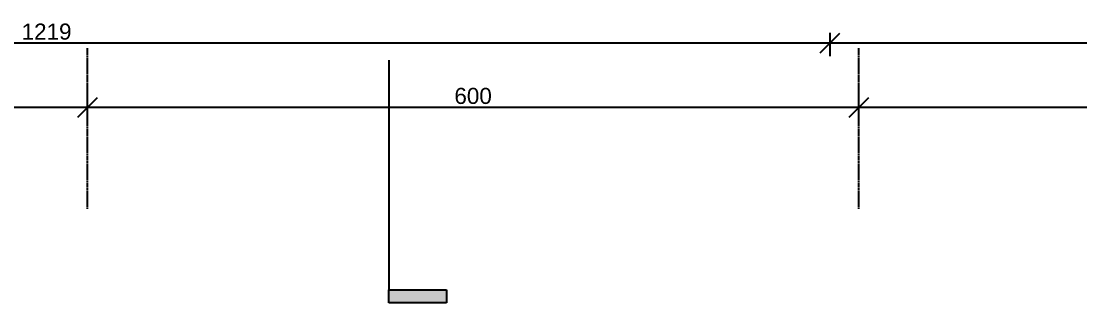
# Model space of a CAD drawing. Extents: x -5566 to 5867, y -120 to 4683.
# Drawn here: x -3839 to -3016, y -120 to 99 of the extents above; entities that cross this region are included whole.
import ezdxf

# ---------------------------------------------------------------- set-up
doc = ezdxf.new("R2010")
doc.units = 0
doc.linetypes.add('GRID_LINE', pattern=[2.1, 1.2, -0.3, 0.3, -0.3])
doc.layers.get('0').update_dxf_attribs({"linetype": 'CONTINUOUS'})
doc.layers.get('DEFPOINTS').update_dxf_attribs({"linetype": 'CONTINUOUS'})
for name, color, linetype in [('A-ANNO-DIMS', 211, 'CONTINUOUS'), ('G-ANNO-SYMB', 111, 'CONTINUOUS'), ('S-GRID', 1, 'CONTINUOUS')]:
    doc.layers.add(name, color=color, linetype=linetype)
doc.styles.add('ARIAL', font='arial.ttf', dxfattribs={"height": 12.5})
doc.dimstyles.new('100_200_2_5MM_ARIAL_CM', dxfattribs={"dimscale": 30.48, "dimtxt": 12.753242, "dimasz": 0.492126, "dimexe": 0.328084, "dimexo": 0.0625, "dimgap": 0.082021, "dimtad": 1, "dimdec": 0, "dimzin": 0, "dimtxsty": 'ARIAL', "dimblk1": 'OBLIQUE', "dimblk2": 'OBLIQUE', "dimsah": 1, "dimcen": 0.09, "dimdle": 0.328084, "dimazin": 3, "dimtfac": 1, "dimtdec": 4, "dimtix": 1, "dimtmove": 0, "dimatfit": 3, "dimtvp": 1, "dimtolj": 1, "dimtzin": 0})
doc.dimstyles.new('200_100_2_5MM_ARIAL_CM___O', dxfattribs={"dimscale": 30.48, "dimtxt": 12.753242, "dimasz": 0.492126, "dimexe": 0.328084, "dimexo": 0.0625, "dimgap": 0.082021, "dimtad": 1, "dimdec": 0, "dimzin": 0, "dimtxsty": 'ARIAL', "dimblk1": 'OBLIQUE', "dimblk2": 'OBLIQUE', "dimsah": 1, "dimcen": 0.09, "dimdle": 0.328084, "dimazin": 3, "dimtfac": 1, "dimtdec": 4, "dimtix": 1, "dimtmove": 0, "dimatfit": 3, "dimtvp": 1, "dimtolj": 1, "dimtzin": 0})

# ---------------------------------------------------------------- blocks, each defined once
blk = doc.blocks.new('SECTION_-_M_SECTION_TAIL_-')
at = {"layer": 'G-ANNO-SYMB'}
blk.add_hatch(color=256, dxfattribs=at).paths.add_polyline_path([(0, 0.9), (0, 0), (-0.2, 0), (-0.2, 0.9)], flags=0)
for p, q in [((0, 0.9), (-0.2, 0.9)), ((-0.2, 0.9), (-0.2, 0)), ((0, 0), (0, 0.9)), ((-0.2, 0), (0, 0))]:
    blk.add_line(p, q, dxfattribs=at)
blk = doc.blocks.new('_OBLIQUE')
at = {"color": 0, "linetype": 'BYBLOCK'}
blk.add_line((-0.5, -0.5), (0.5, 0.5), dxfattribs=at)
blk = doc.blocks.new('DIMBLOCK55-LEVEL__9_00')
at = {"layer": 'A-ANNO-DIMS', "color": 0}
for p, q in [((-3187.5, 23.96), (-3187.5, 42.06)), ((-2587.5, 23.96), (-2587.5, 42.06)), ((-2577.5, 32.06), (-3197.5, 32.06))]:
    blk.add_line(p, q, dxfattribs=at)
at = {"layer": 'DEFPOINTS', "color": 0}
for p in [(-3187.5, 32.06), (-3187.5, 22.06), (-2587.5, 22.06)]:
    blk.add_point(p, dxfattribs=at)
at = {"layer": 'A-ANNO-DIMS', "color": 0, "xscale": 15, "yscale": 15, "zscale": 15, "rotation": 180}
blk.add_blockref('_OBLIQUE', (-3187.5, 32.06), dxfattribs=at)
at = {"layer": 'A-ANNO-DIMS', "color": 0, "xscale": 15, "yscale": 15, "zscale": 15}
blk.add_blockref('_OBLIQUE', (-2587.5, 32.06), dxfattribs=at)
at = {"layer": 'A-ANNO-DIMS', "color": 0, "insert": (-2887.5, 40.94), "char_height": 12.5, "width": 34.6103, "attachment_point": 5, "style": 'ARIAL'}
blk.add_mtext('\\A1;600', dxfattribs=at)
blk = doc.blocks.new('DIMBLOCK56-LEVEL__9_00')
at = {"layer": 'A-ANNO-DIMS', "color": 0}
for p, q in [((-3787.5, 23.96), (-3787.5, 42.06)), ((-3187.5, 23.96), (-3187.5, 42.06)), ((-3177.5, 32.06), (-3797.5, 32.06))]:
    blk.add_line(p, q, dxfattribs=at)
at = {"layer": 'DEFPOINTS', "color": 0}
for p in [(-3787.5, 32.06), (-3787.5, 22.06), (-3187.5, 22.06)]:
    blk.add_point(p, dxfattribs=at)
at = {"layer": 'A-ANNO-DIMS', "color": 0, "xscale": 15, "yscale": 15, "zscale": 15, "rotation": 180}
blk.add_blockref('_OBLIQUE', (-3787.5, 32.06), dxfattribs=at)
at = {"layer": 'A-ANNO-DIMS', "color": 0, "xscale": 15, "yscale": 15, "zscale": 15}
blk.add_blockref('_OBLIQUE', (-3187.5, 32.06), dxfattribs=at)
at = {"layer": 'A-ANNO-DIMS', "color": 0, "insert": (-3487.5, 40.94), "char_height": 12.5, "width": 34.6103, "attachment_point": 5, "style": 'ARIAL'}
blk.add_mtext('\\A1;600', dxfattribs=at)
blk = doc.blocks.new('DIMBLOCK57-LEVEL__9_00')
at = {"layer": 'A-ANNO-DIMS', "color": 0}
for p, q in [((-4387.5, 23.96), (-4387.5, 42.06)), ((-3787.5, 23.96), (-3787.5, 42.06)), ((-3777.5, 32.06), (-4397.5, 32.06))]:
    blk.add_line(p, q, dxfattribs=at)
at = {"layer": 'DEFPOINTS', "color": 0}
for p in [(-4387.5, 32.06), (-4387.5, 22.06), (-3787.5, 22.06)]:
    blk.add_point(p, dxfattribs=at)
at = {"layer": 'A-ANNO-DIMS', "color": 0, "xscale": 15, "yscale": 15, "zscale": 15, "rotation": 180}
blk.add_blockref('_OBLIQUE', (-4387.5, 32.06), dxfattribs=at)
at = {"layer": 'A-ANNO-DIMS', "color": 0, "xscale": 15, "yscale": 15, "zscale": 15}
blk.add_blockref('_OBLIQUE', (-3787.5, 32.06), dxfattribs=at)
at = {"layer": 'A-ANNO-DIMS', "color": 0, "insert": (-4087.5, 40.94), "char_height": 12.5, "width": 34.6103, "attachment_point": 5, "style": 'ARIAL'}
blk.add_mtext('\\A1;600', dxfattribs=at)
blk = doc.blocks.new('DIMBLOCK176-LEVEL__9_00')
at = {"layer": 'A-ANNO-DIMS', "color": 0}
for p, q in [((-3210, 90.15), (-3210, 72.06)), ((-2540.5, 90.15), (-2540.5, 72.06)), ((-2530.5, 82.06), (-3220, 82.06))]:
    blk.add_line(p, q, dxfattribs=at)
at = {"layer": 'DEFPOINTS', "color": 0}
for p in [(-3210, 92.06), (-2540.5, 92.06), (-3210, 82.06)]:
    blk.add_point(p, dxfattribs=at)
at = {"layer": 'A-ANNO-DIMS', "color": 0, "xscale": 15, "yscale": 15, "zscale": 15, "rotation": 180}
blk.add_blockref('_OBLIQUE', (-3210, 82.06), dxfattribs=at)
at = {"layer": 'A-ANNO-DIMS', "color": 0, "xscale": 15, "yscale": 15, "zscale": 15}
blk.add_blockref('_OBLIQUE', (-2540.5, 82.06), dxfattribs=at)
at = {"layer": 'A-ANNO-DIMS', "color": 0, "insert": (-2875.25, 90.94), "char_height": 12.5, "width": 34.6103, "attachment_point": 5, "style": 'ARIAL'}
blk.add_mtext('\\A1;669', dxfattribs=at)
blk = doc.blocks.new('DIMBLOCK177-LEVEL__9_00')
at = {"layer": 'A-ANNO-DIMS', "color": 0}
for p, q in [((-4428.5, 90.15), (-4428.5, 72.06)), ((-3210, 90.15), (-3210, 72.06)), ((-3200, 82.06), (-4438.5, 82.06))]:
    blk.add_line(p, q, dxfattribs=at)
at = {"layer": 'DEFPOINTS', "color": 0}
for p in [(-4428.5, 92.06), (-3210, 92.06), (-4428.5, 82.06)]:
    blk.add_point(p, dxfattribs=at)
at = {"layer": 'A-ANNO-DIMS', "color": 0, "xscale": 15, "yscale": 15, "zscale": 15, "rotation": 180}
blk.add_blockref('_OBLIQUE', (-4428.5, 82.06), dxfattribs=at)
at = {"layer": 'A-ANNO-DIMS', "color": 0, "xscale": 15, "yscale": 15, "zscale": 15}
blk.add_blockref('_OBLIQUE', (-3210, 82.06), dxfattribs=at)
at = {"layer": 'A-ANNO-DIMS', "color": 0, "insert": (-3819.25, 90.94), "char_height": 12.5, "width": 46.1471, "attachment_point": 5, "style": 'ARIAL'}
blk.add_mtext('\\A1;1219', dxfattribs=at)

msp = doc.modelspace()

# ---------------------------------------------------------------- linework, layer by layer
at = {"layer": 'G-ANNO-SYMB'}
msp.add_line((-3553.15, 68.94), (-3553.15, -109.87), dxfattribs=at)
at = {"layer": 'S-GRID', "linetype": 'GRID_LINE'}
for p, q in [((-3787.5, -46.83), (-3787.5, 78.17)), ((-3187.5, -46.83), (-3187.5, 78.17))]:
    msp.add_line(p, q, dxfattribs=at)

# ---------------------------------------------------------------- block references
at = {"layer": 'G-ANNO-SYMB', "extrusion": (0, 0, -1), "xscale": 49.99999999999998, "yscale": 49.99999999999998, "zscale": 49.99999999999998, "rotation": 90.00000000000001}
msp.add_blockref('SECTION_-_M_SECTION_TAIL_-', (3553.15, -109.87), dxfattribs=at)

# ---------------------------------------------------------------- dimensions: what is measured, and where the dimension line sits
at = {"layer": 'A-ANNO-DIMS'}
for base, p1, p2, dimstyle, override, picture, middle in [((-4428.5, 82.05886031), (-3210, 92.05886031), (-4428.5, 92.05886031), '200_100_2_5MM_ARIAL_CM___O', {"dimpost": '<>', "dimfxl": 1218.5}, 'DIMBLOCK177-LEVEL__9_00', (-3819.25, 90.94102266)), ((-3210, 82.05886031), (-2540.5, 92.05886031), (-3210, 92.05886031), '200_100_2_5MM_ARIAL_CM___O', {"dimpost": '<>', "dimfxl": 669.5}, 'DIMBLOCK176-LEVEL__9_00', (-2875.25, 90.94102266)), ((-4387.5, 32.06), (-3787.5, 22.06), (-4387.5, 22.06), '100_200_2_5MM_ARIAL_CM', {"dimpost": '<>', "dimfxl": 600}, 'DIMBLOCK57-LEVEL__9_00', (-4087.5, 40.94)), ((-3787.5, 32.06), (-3187.5, 22.06), (-3787.5, 22.06), '100_200_2_5MM_ARIAL_CM', {"dimpost": '<>', "dimfxl": 600}, 'DIMBLOCK56-LEVEL__9_00', (-3487.5, 40.94)), ((-3187.5, 32.06), (-2587.5, 22.06), (-3187.5, 22.06), '100_200_2_5MM_ARIAL_CM', {"dimpost": '<>', "dimfxl": 600}, 'DIMBLOCK55-LEVEL__9_00', (-2887.5, 40.94))]:
    dim = msp.add_linear_dim(base=base, p1=p1, p2=p2, dimstyle=dimstyle, override=override, dxfattribs=at)
    dim.commit()
    dim.dimension.update_dxf_attribs({"geometry": picture, "text_midpoint": middle})

doc.saveas('drawing.dxf')
